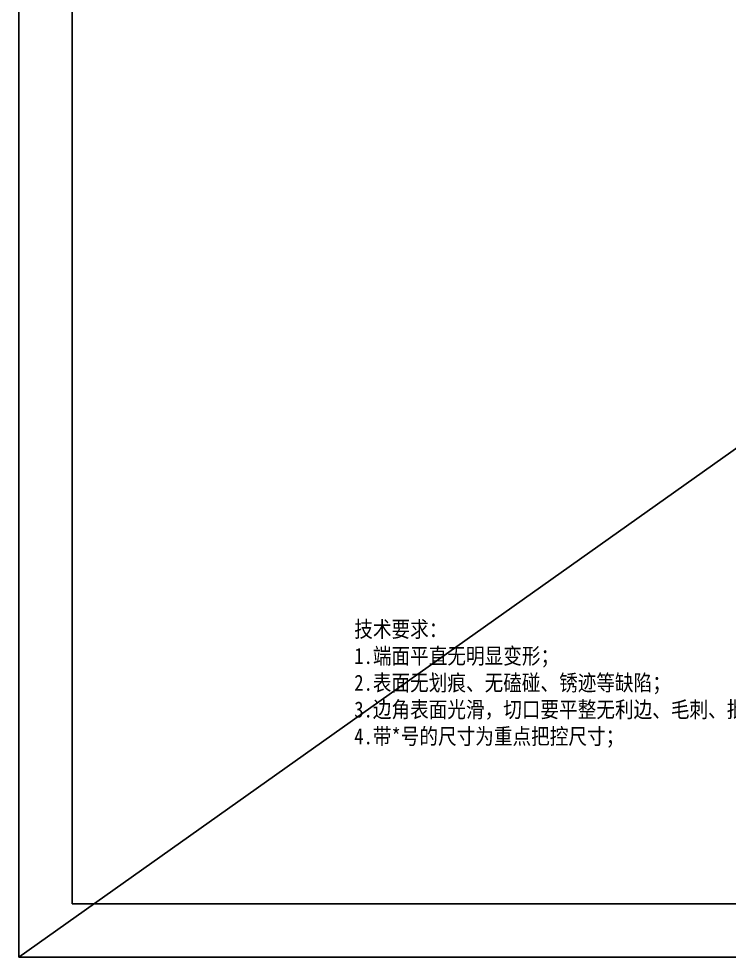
# Model space of a CAD drawing. Header units: millimetres. Extents: x 0 to 8948, y -1340 to 1100.
# Drawn here: x 0 to 332.4, y 0 to 439.3 of the extents above; entities that cross this region are included whole.
import ezdxf

# ---------------------------------------------------------------- set-up
doc = ezdxf.new("R2010")
doc.units = ezdxf.units.MM
doc.header["$LTSCALE"] = 85.25
doc.layers.get('0').update_dxf_attribs({"linetype": 'CONTINUOUS'})
doc.styles.get("Standard").update_dxf_attribs({"font": 'txt', "width": 0.85})

msp = doc.modelspace()

# ---------------------------------------------------------------- linework, layer by layer
at = {"color": 7, "linetype": 'Continuous'}
for q in [(0, 1100), (1550, 0)]:
    msp.add_line((0, 0), q, dxfattribs=at)
msp.add_line((0, 0), (1550, 1100))
msp.add_lwpolyline([(25, 25), (1525, 25), (1525, 1075), (25, 1075)], close=True, dxfattribs=at)

# ---------------------------------------------------------------- texts
at = {"insert": (156.979, 157.299), "char_height": 7.5163, "width": 260.45821, "attachment_point": 1}
msp.add_mtext('{\\fSimSun|b0|i0|c134|p54;技术要求：\\P1.端面平直无明显变形；\\P2.表面无划痕、无磕碰、锈迹等缺陷；\\P3.边角表面光滑，切口要平整无利边、毛刺、批锋、锐角;\\P4.\\fSimSun|b0|i0|c134|p34;\\C0;带*号的尺寸为重点把控尺寸\\fSimSun|b0|i0|c134|p54;\\C256;；}', dxfattribs=at)

doc.saveas('drawing.dxf')
